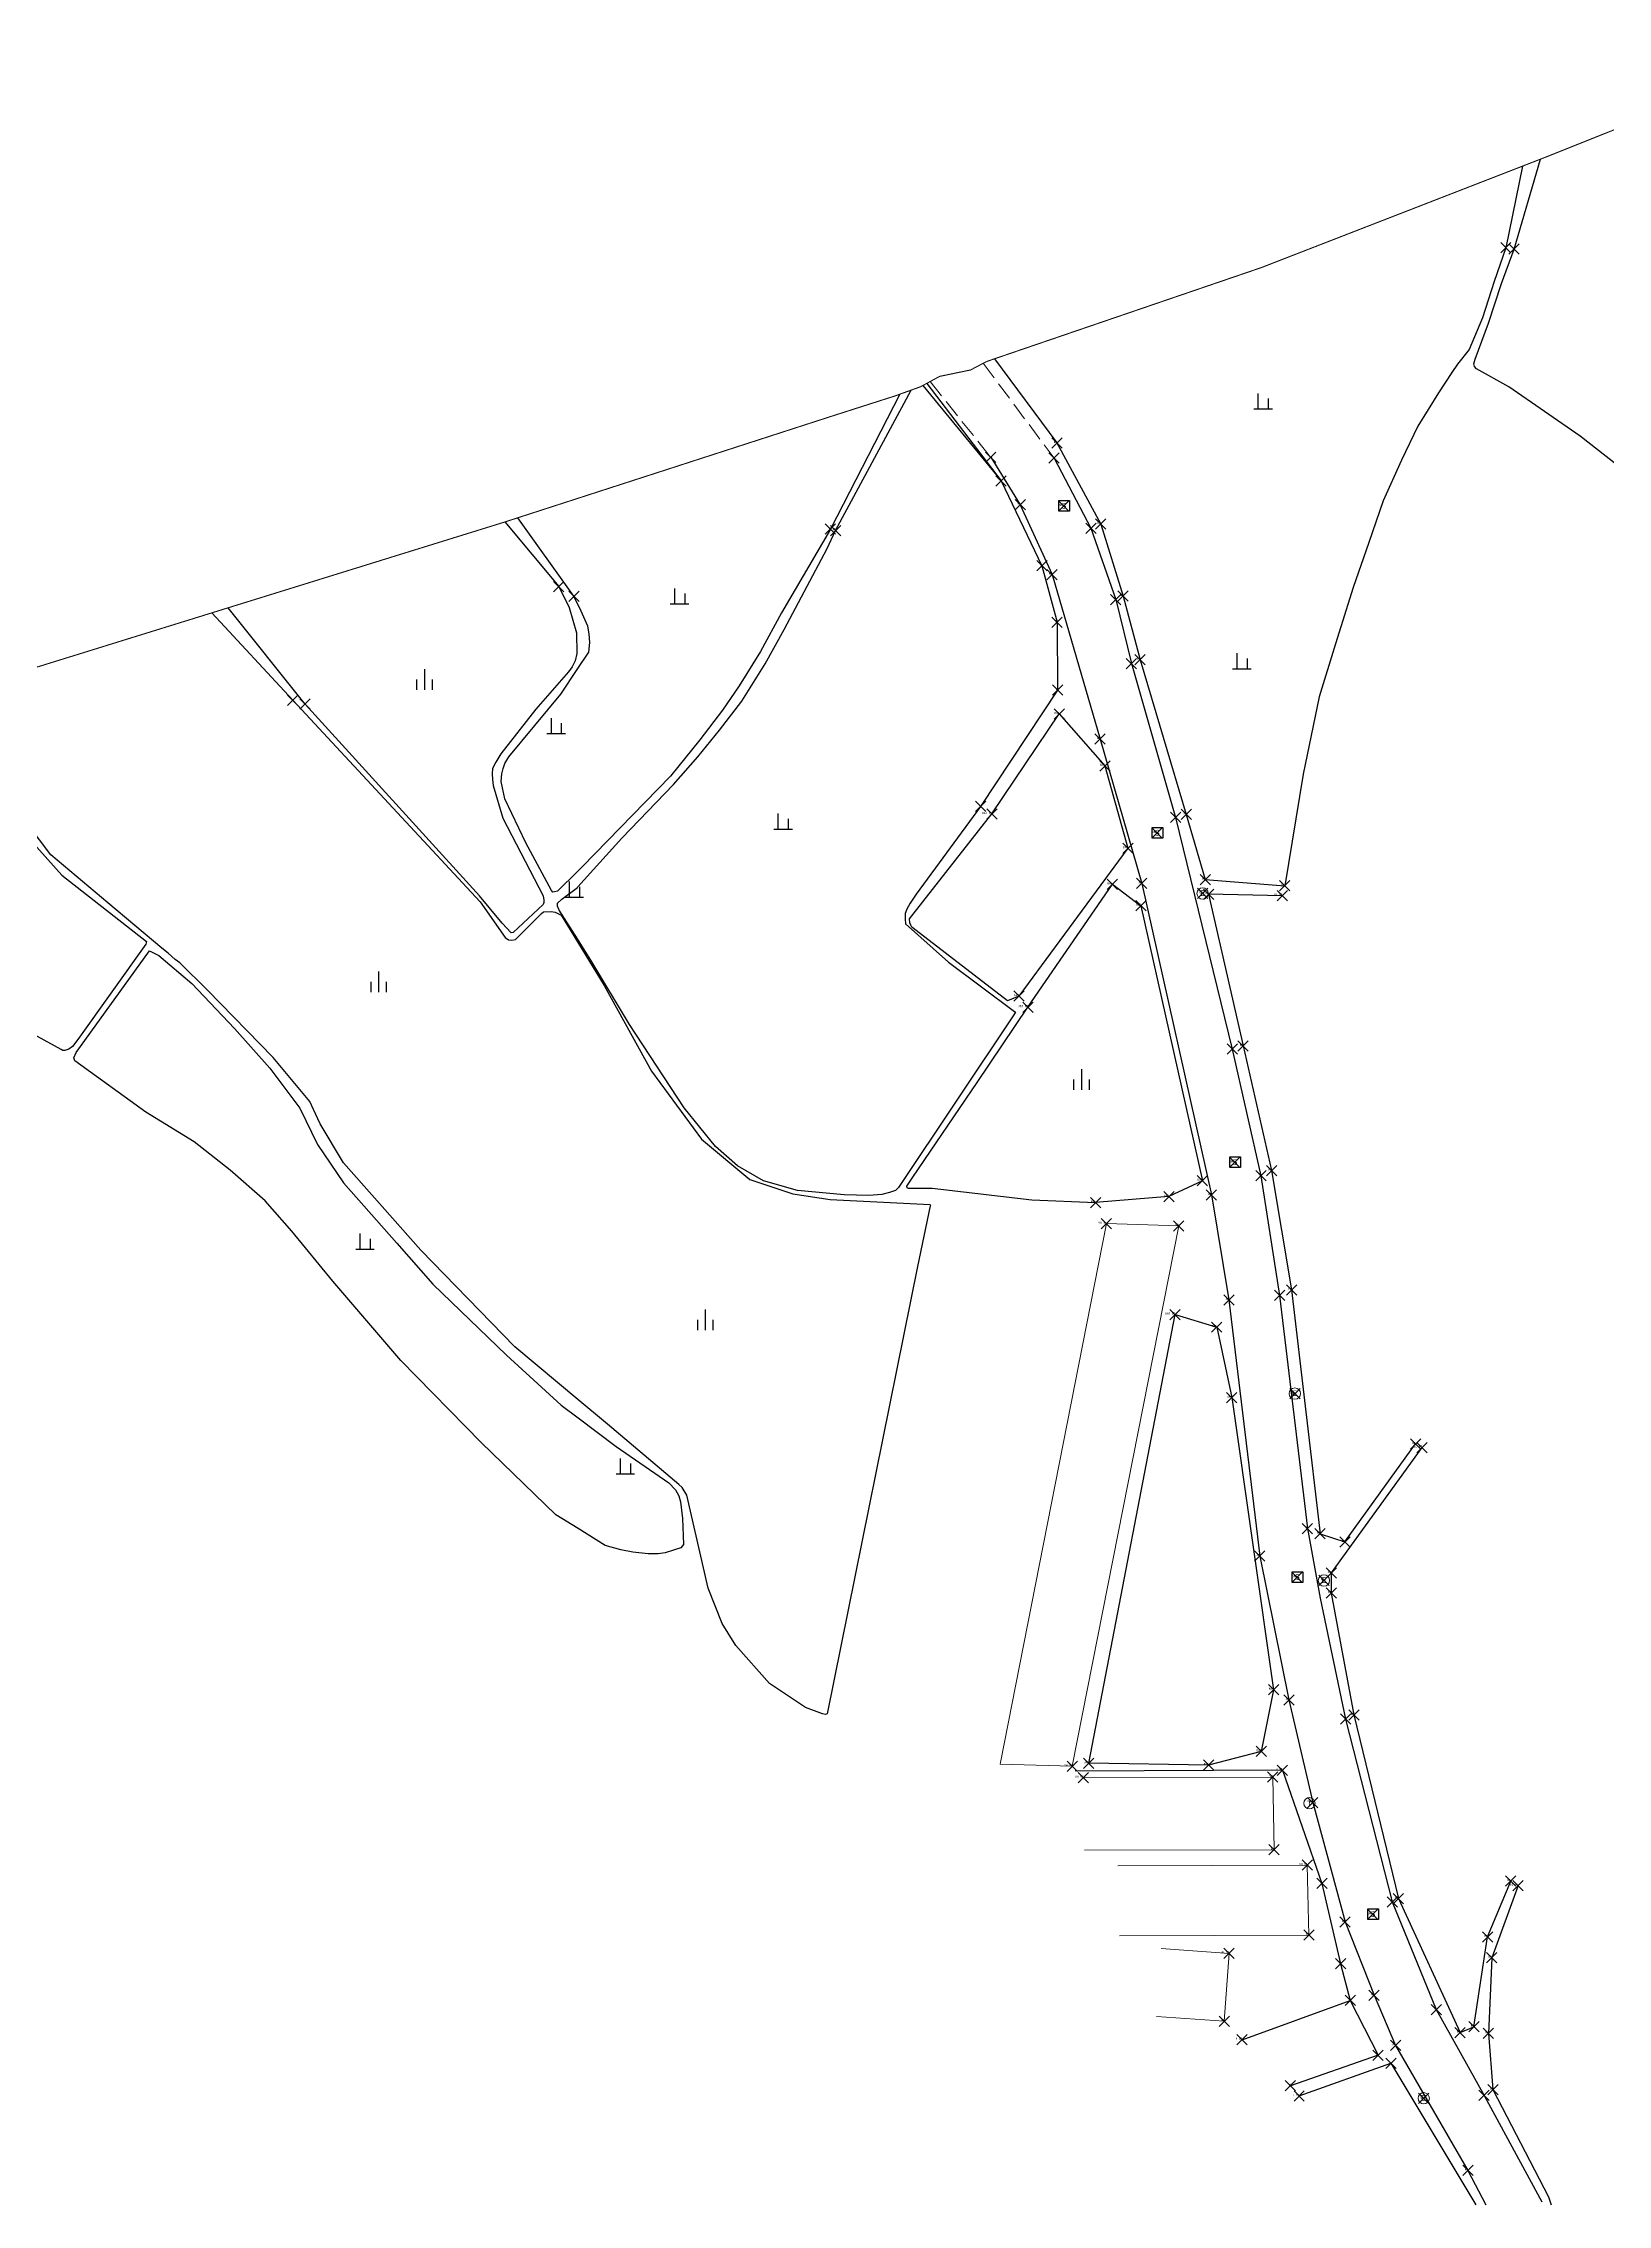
# Model space of a CAD drawing. Header units: millimetres. Extents: x 209513 to 211421, y 268482 to 269727.
# Drawn here: x 210517.4 to 210668.9, y 268483.4 to 268692.7 of the extents above; entities that cross this region are included whole.
import ezdxf
from ezdxf.enums import TextEntityAlignment as Align

# ---------------------------------------------------------------- set-up
doc = ezdxf.new("R2010")
doc.units = ezdxf.units.MM
doc.header["$MEASUREMENT"] = 0
doc.header["$PDMODE"] = 3
doc.header["$PDSIZE"] = 0.5
doc.linetypes.add('DGN Style 3', pattern=[2.4677800000000003, 1.7627, -0.7050800000000002])
doc.layers.add('00-구역계', color=8, linetype='CONTINUOUS', plot=False)
for name, color, linetype in [('도로', 8, 'CONTINUOUS'), ('오수맨홀', 8, 'CONTINUOUS'), ('현황', 8, 'CONTINUOUS'), ('현황-height', 8, 'CONTINUOUS')]:
    doc.layers.add(name, color=color, linetype=linetype)
for name, color, linetype, lineweight in [('비닐하우스', 8, 'CONTINUOUS', 0), ('비포장도로', 8, 'DGN Style 3', 0), ('전력맨홀', 8, 'CONTINUOUS', 0), ('전력주', 8, 'CONTINUOUS', 0), ('측점', 8, 'CONTINUOUS', 0), ('통신주', 8, 'CONTINUOUS', 0), ('횡단보도', 8, 'CONTINUOUS', 0)]:
    doc.layers.add(name, color=color, linetype=linetype, lineweight=lineweight)
doc.styles.add('Style-Dot', font='Dotum.ttf')
doc.styles.add('txt', font='TXT', dxfattribs={"height": 0.2})

# ---------------------------------------------------------------- blocks, each defined once
blk = doc.blocks.new('DAA002')
at = {"layer": '현황-height'}
for points in [[(-0.75, 0), (-0.75, -1)], [(0, 1), (0, -1)], [(0.75, 0), (0.75, -1)]]:
    blk.add_lwpolyline(points, dxfattribs=at)
blk = doc.blocks.new('DAA001')
at = {"layer": '현황-height'}
for points in [[(-0.493063, 1.00641), (-0.493063, -0.49359)], [(0.506937, 0.50641), (0.506937, -0.49359)], [(-0.8930629999999999, -0.49359), (0.9069370000000001, -0.49359)]]:
    blk.add_lwpolyline(points, dxfattribs=at)
blk = doc.blocks.new('sm')
at = {"layer": '오수맨홀', "lineweight": -3}
blk.add_3dface([(-0.4876096862717532, 0.5295440529007465), (0.5594484440807719, 0.5295440529007465), (0.5594484440807719, -0.5175140775390901), (-0.487609686300857, -0.5175140775390901)], dxfattribs=at)
at = {"layer": '오수맨홀', "lineweight": 0, "style": 'Style-Dot'}
blk.add_text('S', height=0.5508418041572726, dxfattribs=at).set_placement((-0.2262670125637669, -0.2575351603445597))
blk = doc.blocks.new('ep')
at = {"layer": '전력주', "lineweight": 0}
blk.add_circle((0, 0), 0.548539918217936, dxfattribs=at)
at = {"layer": '전력주', "lineweight": 0, "style": 'Style-Dot'}
blk.add_text('E', height=0.5429726355287119, dxfattribs=at).set_placement((-0.2559829561214428, -0.242985439079348))
blk = doc.blocks.new('tp')
at = {"layer": '통신주', "lineweight": 0}
blk.add_circle((0, 0), 0.548539918217936, dxfattribs=at)
at = {"layer": '통신주', "lineweight": 0, "style": 'Style-Dot'}
blk.add_text('T', height=0.5429726355287119, dxfattribs=at).set_placement((-0.2221395834931172, -0.2871197861386463))

msp = doc.modelspace()

# ---------------------------------------------------------------- linework, layer by layer
at = {"layer": '00-구역계', "ltscale": 16, "const_width": 0.1, "flags": 128}
msp.add_lwpolyline([(210690.379, 268692.617), (210662.873, 268681.634), (210635.332, 268670.937), (210608.768, 268661.857), (210607.203, 268661.034), (210604.21, 268660.413), (210602.378, 268659.417), (210599.949, 268658.539), (210593.544, 268656.488), (210562.046, 268646.295), (210506.564, 268629.088), (210502.609, 268627.522), (210483.429, 268622.555), (210460.734, 268616.263), (210447.137, 268612.552), (210428.337, 268607.066), (210423.128, 268605.649), (210395.891, 268598.236), (210393.867, 268599.505), (210387.135988, 268603.777888), (210376.675815, 268611.108679), (210375.261345, 268612.09998), (210361.412, 268621.806)], dxfattribs=at)
at = {"layer": '도로'}
for p, q in [((210615.287, 268652.504, 17.446), (210618.857, 268645.707, 17.474)), ((210618.857, 268645.707, 17.474), (210621.262, 268638.807, 17.433)), ((210621.262, 268638.807, 17.433), (210622.772, 268632.609, 17.437)), ((210622.772, 268632.609, 17.437), (210627.061, 268617.721, 17.585)), ((210627.061, 268617.721, 17.585), (210632.547, 268595.282, 17.408)), ((210632.547, 268595.282, 17.408), (210635.311, 268583.031, 17.309)), ((210635.311, 268583.031, 17.309), (210637.13, 268571.434, 17.297)), ((210637.13, 268571.434, 17.297), (210639.811, 268548.865, 17.291)), ((210639.811, 268548.865, 17.291), (210641.047, 268542.119, 17.15)), ((210641.047, 268542.119, 17.15), (210643.521, 268530.418, 17.112)), ((210643.521, 268530.418, 17.112), (210648.025, 268512.717, 17.137)), ((210648.025, 268512.717, 17.137), (210652.296, 268502.294, 17.086)), ((210652.296, 268502.294, 17.086), (210656.918, 268493.998, 17.068)), ((210656.918, 268493.998, 17.068), (210662.503, 268483.676, 17.071))]:
    msp.add_line(p, q, dxfattribs=at)
msp.add_polyline3d([(210609.155, 268652.58, 17.487), (210612.019, 268647.985, 17.536), (210615.095, 268641.226, 17.509), (210619.747, 268625.308, 17.628), (210623.782, 268611.331, 17.638), (210630.522, 268581.174, 17.371), (210632.217, 268570.997, 17.346), (210635.21, 268546.209, 17.223), (210638.032, 268532.277, 17.139), (210640.339, 268522.346, 17.049), (210643.461, 268510.789, 17.068), (210646.275, 268503.696, 17.1), (210648.349, 268498.827, 17.137), (210655.364, 268486.726, 17.166), (210657.080037673, 268483.4047250139, 17.15984442444912)], dxfattribs=at)
at = {"layer": '비닐하우스'}
for p, q in [((210610.062, 268526.074, 16.473), (210620.366, 268578.39, 16.629)), ((210610.062, 268526.074, 16.47300000000036), (210620.366, 268578.39, 16.62900000000036)), ((210617.053, 268525.858, 16.566), (210627.357, 268578.174, 16.722)), ((210617.053, 268525.8579999999, 16.56600000000036), (210627.357, 268578.1739999999, 16.72200000000036))]:
    msp.add_line(p, q, dxfattribs=at)
at = {"layer": '비닐하우스', "extrusion": (0.001396743961851753, 0.006144575142258286, 0.9999801464542315)}
for p, q in [((210618.118, 268524.746, 16.17899999999963), (210636.464, 268524.8070000001, 16.15299999999934)), ((210636.464, 268524.8070000001, 16.15299999999934), (210636.592, 268517.78, 16.19599999999969)), ((210618.246, 268517.719, 16.22199999999964), (210636.592, 268517.7800000001, 16.19599999999934)), ((210621.4570000001, 268516.226, 16.21099999999963), (210639.803, 268516.2870000001, 16.18499999999934)), ((210621.624, 268509.454, 16.30399999999963), (210639.97, 268509.5150000001, 16.27799999999934))]:
    msp.add_line(p, q, dxfattribs=at)
at = {"layer": '비닐하우스', "extrusion": (-0.01328895626507921, 0.0004105871196190972, 0.9999116136237253)}
for points, elevation in [([(210601.9887629634, 268579.5097368187), (210608.9803815165, 268579.2937368003)], -2672.022474543994), ([(210601.9887629634, 268579.5097368187), (210608.9803815165, 268579.2937368003)], -2672.022474543992), ([(210591.6835997509, 268527.1937490529), (210598.675218304, 268526.9777490348)], -2672.063011626113)]:
    msp.add_lwpolyline(points, dxfattribs=dict(at, elevation=elevation))
at = {"layer": '비닐하우스', "extrusion": (-0.0003384235428899356, 0.013723378637429, 0.999905772734751), "elevation": 3629.848683344369}
msp.add_lwpolyline([(210639.7964132883, 268491.7570794384), (210639.963444755, 268484.9844416591)], dxfattribs=at)
at = {"layer": '비닐하우스', "extrusion": (0.002878247386714973, -0.0002015518036061636, 0.9999958375257626)}
for points, elevation in [([(210624.743846024, 268508.3210042574), (210631.3128735007, 268507.861004248)], 568.3423843616305), ([(210624.2839026161, 268501.7520002946), (210630.8529300927, 268501.2920002848)], 568.3233844407174)]:
    msp.add_lwpolyline(points, dxfattribs=dict(at, elevation=elevation))
at = {"layer": '비닐하우스', "extrusion": (-0.0002015518036061634, -0.002878247386714973, 0.9999958375257626), "elevation": -799.076077572728}
msp.add_lwpolyline([(210632.2309886612, 268506.5532591681), (210631.770984841, 268499.9842319582)], dxfattribs=at)
at = {"layer": '비포장도로', "lineweight": 0}
for p, q in [((210608.4398527492, 268661.684434385, 17.36732907322026), (210615.287, 268652.504, 17.446)), ((210603.2973033628, 268659.9167959331, 17.37655028756407), (210609.155, 268652.58, 17.487))]:
    msp.add_line(p, q, dxfattribs=at)
at = {"layer": '측점', "lineweight": -3}
for p in [(210659.028, 268672.868, 16.75), (210659.834, 268672.736, 16.772), (210609.155, 268652.58, 17.487), (210615.287, 268652.504, 17.446), (210615.564, 268653.965, 16.584), (210610.162, 268650.294, 16.632), (210616.228, 268647.869), (210567.346, 268640.061, 16.526), (210568.811, 268639.127, 16.587), (210541.585, 268629.052, 16.428), (210542.782, 268628.682, 16.526)]:
    msp.add_point(p, dxfattribs=at)
at = {"layer": '측점'}
for p in [(210615.564, 268653.965, 16.584), (210612.019, 268647.985, 17.536), (210616.228, 268647.869, 17.482), (210593.637, 268645.637, 16.562), (210594.14, 268645.49, 16.706), (210618.857, 268645.707, 17.474), (210619.811, 268646.109, 16.591), (210614.113, 268642.082, 16.568), (210615.095, 268641.226, 17.509), (210621.262, 268638.807, 17.433), (210621.978, 268639.15, 16.537), (210615.583, 268636.617, 16.596), (210622.772, 268632.609, 17.437), (210623.612, 268632.983, 16.6), (210615.624, 268630.04, 16.794), (210615.791, 268627.729, 17.241), (210619.747, 268625.308, 17.628), (210620.212, 268622.709, 17.338), (210608.182, 268618.787, 16.579), (210609.277, 268618.056, 17.25), (210627.061, 268617.721, 17.585), (210628.081, 268618.008, 16.596), (210625.262, 268616.215, 17.653), (210622.443, 268614.737, 17.474), (210620.934, 268611.241, 17.21), (210623.782, 268611.331, 17.638), (210629.926, 268611.703, 16.797), (210637.625, 268611.096, 16.736), (210623.696, 268609.16, 17.082), (210629.675, 268610.355, 17.121), (210630.251, 268610.285, 16.652), (210637.378, 268610.137, 16.662), (210611.896, 268600.412, 17.217), (210612.763, 268599.345, 16.936), (210632.547, 268595.282, 17.408), (210633.59, 268595.59, 16.572), (210632.79, 268584.329, 17.395), (210636.356, 268583.529, 16.601), (210629.651, 268582.542, 16.896), (210635.311, 268583.031, 17.309), (210619.304, 268580.42, 16.902), (210626.415, 268581.002, 16.88), (210630.522, 268581.174, 17.371), (210620.366, 268578.39, 16.629), (210627.357, 268578.174, 16.722), (210632.217, 268570.997, 17.346), (210637.13, 268571.434, 17.297), (210638.29, 268571.973, 16.569), (210627.006, 268569.588, 16.52), (210631.048, 268568.367, 16.589), (210632.498, 268561.551, 16.523), (210638.604, 268561.935, 17.098), (210650.285, 268557.059, 16.466), (210650.908, 268556.715, 16.485), (210639.811, 268548.865, 17.291), (210641.051, 268548.365, 16.72), (210635.21, 268546.209, 17.223), (210643.45, 268547.582, 16.621), (210638.825, 268544.16, 17.267), (210641.424, 268543.842, 16.978), (210642.122, 268544.576, 16.5), (210642.126, 268542.631, 16.439), (210636.54, 268533.259, 16.585), (210638.032, 268532.277, 17.139), (210643.521, 268530.418, 17.112), (210644.318, 268530.833, 16.396), (210635.348, 268527.296, 16.592), (210617.053, 268525.858, 16.566), (210618.651, 268526.146, 16.426), (210630.251, 268525.975, 16.583), (210637.397, 268525.476, 16.216), (210618.118, 268524.746, 16.179), (210636.464, 268524.807, 16.153), (210640.339, 268522.346, 17.049), (210636.592, 268517.78, 16.196), (210639.803, 268516.287, 16.185), (210641.216, 268514.514, 16.257), (210659.504, 268514.746, 16.351), (210648.025, 268512.717, 17.137), (210648.63, 268513.046, 16.405), (210660.215, 268514.303, 16.348), (210643.461, 268510.789, 17.068), (210646.14, 268511.525, 17.159), (210639.97, 268509.515, 16.278), (210657.266, 268509.33, 16.313), (210632.232, 268507.741, 16.209), (210643.031, 268506.731, 16.421), (210657.668, 268507.322, 16.395), (210643.971, 268503.189, 16.422), (210646.275, 268503.696, 17.1), (210652.296, 268502.294, 17.086), (210631.772, 268501.172, 16.19), (210654.592, 268500.082, 16.578), (210655.94, 268500.647, 16.534), (210657.344, 268499.99, 16.239), (210633.496, 268499.387, 16.149), (210646.667, 268497.879, 16.38), (210648.349, 268498.827, 17.137), (210647.908, 268497.103, 16.643), (210638.178, 268494.933, 16.207), (210639.02, 268493.942, 16.506), (210651.079, 268493.719, 17.035), (210656.918, 268493.998, 17.068), (210657.77, 268494.555, 16.396), (210655.364, 268486.726, 17.166)]:
    msp.add_point(p, dxfattribs=at)
at = {"layer": '현황', "linetype": 'Continuous'}
for p, q in [((210609.5290292094, 268662.1171319538, 16.79629510296419), (210615.564, 268653.965, 16.584)), ((210602.96795463, 268659.737739526, 16.74013076972686), (210610.162, 268650.294, 16.632))]:
    msp.add_line(p, q, dxfattribs=at)
at = {"layer": '현황'}
for p, q in [((210618.651, 268526.146, 16.426), (210627.006, 268569.588, 16.52)), ((210637.397, 268525.476, 16.216), (210617.3375105617, 268525.3939083607, 16.18)), ((210643.031, 268506.731, 16.421), (210643.971, 268503.189, 16.422))]:
    msp.add_line(p, q, dxfattribs=at)
at = {"layer": '현황', "linetype": 'Continuous'}
for points in [[(210699.404, 268691.055), (210698.833343028, 268689.509841037), (210697.393277761, 268684.369823687), (210694.613203551, 268679.039817649), (210690.573086209, 268670.44980377), (210687.313003271, 268664.559798763), (210682.262888729, 268656.669798341), (210677.282792143, 268650.339806557), (210674.792756309, 268648.279817277), (210674.562753679, 268648.149818631), (210674.502753263, 268648.139819126), (210666.212784478, 268654.639935077), (210659.31280311, 268659.40002775), (210656.192806996, 268661.150067252), (210655.982808296, 268661.360070466), (210655.922811146, 268661.64007271), (210656.062816697, 268662.070073999), (210657.352862778, 268665.580083158), (210658.622912363, 268669.410094422), (210659.834, 268672.736)], [(210659.028, 268672.868), (210657.902910738, 268669.590102196), (210656.782865405, 268666.070091403), (210655.482824572, 268663.030085168), (210654.362802896, 268661.610087014), (210653.792790659, 268660.780087302), (210652.52276214, 268658.820087282), (210650.502715407, 268655.580086501), (210648.942670563, 268652.300081197), (210647.152617008, 268648.350073978), (210645.765564602, 268644.3234427934)], [(210593.637, 268645.637), (210593.6368444143, 268645.6369632266), (210588.912200169, 268637.530547981), (210586.882147845, 268633.790543961), (210584.812100044, 268630.470542874), (210583.192065307, 268628.110543479), (210580.992021673, 268625.220546224), (210578.141967783, 268621.710551207), (210569.601825712, 268612.920576685), (210569.138363453, 268612.4667787082)], [(210569.1402024459, 268610.9441749281), (210569.201801994, 268610.990568609), (210573.451876692, 268615.720558101), (210578.431960036, 268620.890543513), (210580.802002167, 268623.570537911), (210582.912041855, 268626.150534109), (210585.052084512, 268628.980531553), (210587.322136365, 268632.570532434), (210589.172183389, 268635.920535742), (210593.322292537, 268643.760545147), (210594.14, 268645.49)], [(210645.765564602, 268644.3234427934), (210644.262507973, 268639.96004984), (210642.552438275, 268634.530032539), (210640.972372609, 268629.400015864), (210639.392280414, 268621.909984781), (210637.625, 268611.096)], [(210567.346, 268640.061), (210568.342101767, 268638.050741789), (210569.062077878, 268635.600720159), (210569.092055215, 268633.570707486), (210568.92204671, 268632.89070491), (210568.622038559, 268632.300704089), (210568.292031382, 268631.810704154), (210565.111974691, 268628.200711585), (210561.721908958, 268623.880716625), (210561.251897474, 268623.070716036), (210560.931888772, 268622.440715156), (210560.89188306, 268621.950712533), (210560.911876754, 268621.380708869), (210560.991870868, 268620.820704708), (210561.9118399, 268617.650676829), (210565.821774973, 268610.110594559), (210565.901770994, 268609.720591438), (210565.891768135, 268609.470590004), (210565.841765969, 268609.300589429), (210562.92172038, 268606.560599762), (210562.72171903, 268606.530601431), (210561.851725183, 268607.470615233), (210559.671743921, 268610.120651615), (210542.782, 268628.682)], [(210569.1147379131, 268632.0276678512), (210570.242062732, 268633.720697744), (210570.362073792, 268634.650702311), (210570.292082764, 268635.480708026), (210570.162090535, 268636.23071381), (210569.522103589, 268637.680728595), (210568.811, 268639.127)], [(210569.138363453, 268612.4667787082), (210567.201787137, 268610.57058458), (210566.921785044, 268610.510586807), (210566.761784008, 268610.490588169), (210566.621784984, 268610.640590382), (210564.161824215, 268615.240641264), (210562.111861821, 268619.51068633), (210561.771878863, 268621.180699679), (210561.821887658, 268621.940703853), (210561.941893999, 268622.450705856), (210562.131900245, 268622.920706963), (210562.50190965, 268623.590707627), (210567.532003252, 268629.650698012), (210569.1147379131, 268632.0276678512)], [(210569.200081142, 268561.3672956511), (210563.091270561, 268566.460353373), (210553.99132964, 268575.820494844), (210546.491386713, 268584.280615996), (210544.231417741, 268588.060660016), (210543.581429845, 268589.430674403), (210543.241436777, 268590.200682254), (210539.701466713, 268594.460741068), (210533.32150788, 268601.000840119), (210530.641523855, 268603.630881013), (210530.191525396, 268603.970887257), (210529.521528855, 268604.58089719), (210528.911531046, 268605.050905715), (210523.671553943, 268609.450981135), (210518.151578111, 268614.091060618), (210513.881620419, 268619.781134928), (210510.631664188, 268625.141197772), (210508.491684694, 268627.93123464), (210508.34168899, 268628.381238776), (210508.271691, 268628.591240707), (210508.078, 268629.556)], [(210541.585, 268629.052), (210559.741737756, 268609.540647424), (210562.151711083, 268606.080603966), (210562.471710345, 268605.870599719), (210562.811711504, 268605.820596262), (210563.161714289, 268605.910593569), (210565.671755221, 268608.420585631), (210565.871758143, 268608.590584815), (210566.611762005, 268608.600578019), (210567.001763311, 268608.540574037), (210567.571762938, 268608.250566986), (210569.146577049, 268605.6662890133)], [(210513.841602011, 268618.161125409), (210519.221561281, 268612.111038613), (210527.43153085, 268605.700923396), (210527.371527851, 268605.460922488), (210520.781390605, 268596.220927141), (210520.251380278, 268595.540927901), (210519.911375631, 268595.280929465), (210519.531372132, 268595.140932132), (210519.341371281, 268595.150933952), (210519.161371381, 268595.240936169), (210511.891379379, 268599.231027901)], [(210608.182, 268618.787), (210601.931959986, 268610.290261012), (210601.361947208, 268609.410260922), (210601.03193913, 268608.840260501), (210600.861933661, 268608.430259573), (210600.871927529, 268607.880256124), (210600.911922675, 268607.430253005), (210605.071901833, 268603.700191681), (210611.471880761, 268598.94010331), (210611.541878981, 268598.7501015), (210611.451878078, 268598.710102091), (210600.221632017, 268581.880103421), (210599.941627337, 268581.590104244), (210599.36162215, 268581.3901084), (210598.61161644, 268581.220114311), (210597.351608931, 268581.120125379), (210594.971597431, 268581.17014774), (210590.451579248, 268581.590192191), (210587.151573201, 268582.540228573), (210584.651576719, 268583.980260533), (210582.511586892, 268585.85029178), (210579.481613684, 268589.600342754), (210574.191677686, 268597.680441105), (210570.431728541, 268603.900513923), (210569.1462326474, 268605.9514381212)], [(210611.896, 268600.412), (210610.771888679, 268599.960116024), (210601.511921895, 268607.090245368), (210601.42192346, 268607.270247301), (210601.321925763, 268607.520249755), (210601.291929883, 268607.900252354), (210609.277, 268618.056)], [(210569.1462326474, 268605.9514381212), (210567.391767644, 268608.750571707), (210567.231771104, 268609.130575509), (210567.221774315, 268609.420577373), (210567.621780613, 268609.800575986), (210569.1402024459, 268610.9441749281)], [(210569.146577049, 268605.6662890133), (210571.721707429, 268601.440486951), (210576.311637405, 268593.140393741), (210581.151587977, 268586.560308719), (210585.821567812, 268582.660241632), (210590.011573308, 268581.260194255), (210593.611585707, 268580.740157717), (210603.29162925, 268580.250065019), (210603.341628606, 268580.170064066), (210603.281627516, 268580.100064195), (210602.071555634, 268574.250039696), (210593.311024262, 268530.919856367), (210593.151023005, 268530.879857606), (210592.881022196, 268530.929860414), (210591.211020591, 268531.539879614), (210587.751029357, 268533.879925961), (210584.491054087, 268537.549978573), (210583.151071233, 268539.680003994), (210581.801102717, 268543.09003732), (210579.73119338, 268552.090111446), (210579.28119964, 268552.850120255), (210578.971201327, 268553.140124899), (210572.051232009, 268558.990224739), (210569.200081142, 268561.3672956511)], [(210569.2151845007, 268548.8623909487), (210567.071107987, 268550.200217227), (210559.831149859, 268557.19032699), (210552.051199891, 268565.150447681), (210545.471252748, 268572.820555482), (210541.511287075, 268577.660621727), (210538.931307041, 268580.600663586), (210535.521323139, 268583.570713317), (210532.031336132, 268586.300762325), (210527.361344721, 268589.170823123), (210520.491365871, 268594.15091719), (210520.381368685, 268594.450920041), (210520.621375635, 268594.960920932), (210527.731522256, 268604.800915121), (210528.621521595, 268604.340904067), (210531.801507259, 268601.630858052), (210535.961479449, 268597.280792943), (210539.361453525, 268593.44073799), (210542.261424727, 268589.57068749), (210543.991393935, 268586.050649969), (210546.501365072, 268582.35060412), (210551.651325311, 268576.49052062), (210555.151298433, 268572.520463948), (210562.281257241, 268565.640355872), (210567.561229938, 268560.83027758), (210569.2022181206, 268559.5979730517)], [(210619.304, 268580.42), (210613.131683831, 268580.669976393), (210603.491647459, 268581.780072506), (210601.191635804, 268581.780093819), (210601.061635933, 268581.850095452), (210601.051637682, 268582.010096523), (210601.631650398, 268582.880096457), (210607.841784817, 268592.040094827), (210612.763, 268599.345)], [(210569.2022181206, 268559.5979730517), (210572.90121193, 268556.820203614), (210578.011198374, 268553.310134834), (210578.651193863, 268552.620124689), (210578.951188863, 268552.040118368), (210579.141183309, 268551.460113068), (210579.32116601, 268549.840101511), (210579.401138209, 268547.330085445), (210579.161133283, 268547.000085655), (210578.461127154, 268546.770090737), (210577.651120353, 268546.530096778), (210576.961115506, 268546.41010244), (210575.981110768, 268546.430111644), (210574.501104838, 268546.570126213), (210573.341101547, 268546.800138366), (210571.831098726, 268547.230154986), (210569.2151845007, 268548.8623909487)]]:
    msp.add_lwpolyline(points, dxfattribs=at)
at = {"layer": '현황', "linetype": 'Continuous', "extrusion": (-0.01089658557538952, -0.002575458829674173, 0.9999373137525247), "elevation": -2970.062124889001}
msp.add_lwpolyline([(210588.0493331634, 268651.9332042958), (210581.3145372482, 268638.8786312336)], dxfattribs=at)
at = {"layer": '현황', "extrusion": (-0.01585471582078513, 0.002373066688680546, 0.9998714900129583), "elevation": -2684.508432254949}
msp.add_lwpolyline([(-296834.6084658471, 168505.0052356679), (-296845.1391485527, 168510.0148214168), (-296840.8288788088, 168515.1311091631), (-296833.2749514595, 168518.5193460097), (-296817.5465260032, 168510.2059710203)], dxfattribs=at)
at = {"layer": '현황', "extrusion": (-0.001422486497089842, -0.008417852556990322, 0.9999635574812186), "elevation": -2543.607700330862}
msp.add_lwpolyline([(210612.5739928012, 268587.4488628764), (210620.7453743089, 268599.3466500361), (210623.5071894295, 268597.2646132091), (210629.4619188124, 268570.6459192766), (210626.225899326, 268569.1058779044), (210619.1149378168, 268568.5241688698)], dxfattribs=at)
at = {"layer": '현황', "extrusion": (-0.007731439904084369, 0.0006311347677700491, 0.9999699128003374), "elevation": -1442.441906324971}
msp.add_lwpolyline([(210620.8384950223, 268570.5518557929), (210624.8809076842, 268569.3308322125), (210626.3303540715, 268562.5148822991), (210630.3727126134, 268534.2228685279), (210629.1808023601, 268528.2598594812), (210624.0838851164, 268526.938840553), (210612.4830179813, 268527.1098830012)], dxfattribs=at)
at = {"layer": '현황', "extrusion": (0.1485620403202614, 0.05544970538613723, 0.9873472795062899), "elevation": 46198.39082242567}
msp.add_lwpolyline([(177917.6604558595, -287550.0988041092), (177906.0550676852, -287549.8402478731), (177898.1287451608, -287548.8060229279)], dxfattribs=at)
at = {"layer": '현황', "extrusion": (-0.01898924534503792, -0.01271065443655447, 0.9997388898232481), "elevation": -7396.416429447135}
msp.add_lwpolyline([(-105962.4660524126, 324307.9390632059), (-105959.7988636807, 324318.7622236625), (-105953.8865232842, 324318.048185123), (-105956.1603505163, 324309.3533006661)], dxfattribs=at)
at = {"layer": '현황', "linetype": 'Continuous'}
for points in [[(210660.6447423095, 268680.7685385965, 16.80205968080627), (210659.028, 268672.868, 16.75)], [(210659.834, 268672.736, 16.772), (210662.3686397087, 268681.4381050784, 16.8335893760995)], [(210602.5750617326, 268659.5241361822, 16.77500869224003), (210610.162, 268650.294, 16.632), (210614.113, 268642.082, 16.568), (210615.583, 268636.617, 16.596), (210615.624, 268630.04, 16.794), (210608.182, 268618.787, 16.579)], [(210594.14, 268645.49, 16.706), (210601.4616558548, 268659.0857730921, 16.77917024826433)], [(210568.811, 268639.127, 16.587), (210563.3748244251, 268646.7250180127, 16.62612836991564)], [(210562.1137424633, 268646.3169219928, 16.5584277267766), (210567.346, 268640.061, 16.526)], [(210533.7549594216, 268637.5209122737, 16.51796912920843), (210541.585, 268629.052, 16.428)], [(210542.782, 268628.682, 16.526), (210535.3279157701, 268638.0087436404, 16.56723974677672)]]:
    msp.add_polyline3d(points, dxfattribs=at)
at = {"layer": '현황'}
for points in [[(210615.564, 268653.965, 16.584), (210619.811, 268646.109, 16.591), (210621.978, 268639.15, 16.537), (210623.612, 268632.983, 16.6), (210628.081, 268618.008, 16.596), (210629.926, 268611.703, 16.797), (210637.625, 268611.096, 16.736)], [(210637.378, 268610.137, 16.662), (210630.251, 268610.285, 16.652), (210633.59, 268595.59, 16.572), (210636.356, 268583.529, 16.601), (210638.29, 268571.973, 16.569), (210641.051, 268548.365, 16.72), (210643.45, 268547.582, 16.621), (210650.285, 268557.059, 16.466)], [(210650.908, 268556.715, 16.485), (210642.122, 268544.576, 16.5), (210642.126, 268542.631, 16.439), (210644.318, 268530.833, 16.396), (210648.63, 268513.046, 16.405), (210654.592, 268500.082, 16.578), (210655.94, 268500.647, 16.534), (210657.266, 268509.33, 16.313), (210659.504, 268514.746, 16.351)], [(210660.215, 268514.303, 16.348), (210657.668, 268507.322, 16.395), (210657.344, 268499.99, 16.239), (210657.77, 268494.555, 16.396), (210663.149, 268484.166, 16.141), (210663.4065423436, 268483.4047250139, 16.15716806342001)], [(210639.02, 268493.942, 16.506), (210647.908, 268497.103, 16.643), (210656.1315130805, 268483.4047250139, 16.45823389207351)]]:
    msp.add_polyline3d(points, dxfattribs=at)

# ---------------------------------------------------------------- block references
at = {"layer": '오수맨홀'}
msp.add_blockref('sm', (210616.228, 268647.869), dxfattribs=at)
at = {"layer": '전력맨홀'}
for name, p in [('sm', (210616.228, 268647.869, 17.482)), ('sm', (210625.262, 268616.215, 17.653)), ('ep', (210629.675, 268610.355, 17.121)), ('sm', (210632.79, 268584.329, 17.395)), ('sm', (210638.825, 268544.16, 17.267)), ('ep', (210641.424, 268543.842, 16.978)), ('tp', (210640.011, 268522.271, 17.043)), ('sm', (210646.14, 268511.525, 17.159)), ('ep', (210651.079, 268493.719, 17.035))]:
    msp.add_blockref(name, p, dxfattribs=at)
at = {"layer": '현황-height'}
for name, p in [('DAA001', (210635.5194156666, 268657.7502648376)), ('DAA001', (210579.024039287, 268638.885647892)), ('DAA001', (210633.4738901166, 268632.604658924)), ('DAA002', (210554.328683188, 268631.061229982)), ('DAA001', (210567.0812833329, 268626.3279470275)), ('DAA001', (210589.05060796, 268617.074593809)), ('DAA001', (210568.8315416792, 268610.4980066603)), ('DAA002', (210549.8841643147, 268601.7946773276)), ('DAA002', (210617.937388528, 268592.356322199)), ('DAA001', (210548.573745853, 268576.41373767)), ('DAA002', (210581.511342261, 268569.0842089992)), ('DAA001', (210573.7792715896, 268554.6475174206))]:
    msp.add_blockref(name, p, dxfattribs=at)
at = {"layer": '횡단보도'}
msp.add_blockref('ep', (210638.604, 268561.935, 17.098), dxfattribs=at)

# ---------------------------------------------------------------- texts
at = {"layer": '측점', "style": 'txt'}
for s, p in [('B1', (210615.564, 268653.965, 16.584)), ('A1', (210612.019, 268647.985, 17.536)), ('SMH', (210616.228, 268647.869, 17.482)), ('N', (210593.637, 268645.637, 16.562)), ('N ST', (210594.14, 268645.49, 16.706)), ('A', (210618.857, 268645.707, 17.474)), ('B1', (210619.811, 268646.109, 16.591)), ('N', (210614.113, 268642.082, 16.568)), ('A1', (210615.095, 268641.226, 17.509)), ('A', (210621.262, 268638.807, 17.433)), ('B1', (210621.978, 268639.15, 16.537)), ('N', (210615.583, 268636.617, 16.596)), ('A', (210622.772, 268632.609, 17.437)), ('B1', (210623.612, 268632.983, 16.6)), ('N', (210615.624, 268630.04, 16.794)), ('BAT', (210615.791, 268627.729, 17.241)), ('A1', (210619.747, 268625.308, 17.628)), ('BAT', (210620.212, 268622.709, 17.338)), ('N', (210608.182, 268618.787, 16.579)), ('BAT ST', (210609.277, 268618.056, 17.25)), ('A', (210627.061, 268617.721, 17.585)), ('B1', (210628.081, 268618.008, 16.596)), ('SMH', (210625.262, 268616.215, 17.653)), ('BAT', (210622.443, 268614.737, 17.474)), ('BAT', (210620.934, 268611.241, 17.21)), ('A1', (210623.782, 268611.331, 17.638)), ('B1', (210629.926, 268611.703, 16.797)), ('B1', (210637.625, 268611.096, 16.736)), ('BAT', (210623.696, 268609.16, 17.082)), ('EP', (210629.675, 268610.355, 17.121)), ('B1', (210630.251, 268610.285, 16.652)), ('B1 ST', (210637.378, 268610.137, 16.662)), ('BAT', (210611.896, 268600.412, 17.217)), ('BAT ST', (210612.763, 268599.345, 16.936)), ('A', (210632.547, 268595.282, 17.408)), ('B1', (210633.59, 268595.59, 16.572)), ('SMH', (210632.79, 268584.329, 17.395)), ('BAT', (210629.651, 268582.542, 16.896)), ('A', (210635.311, 268583.031, 17.309)), ('B1', (210636.356, 268583.529, 16.601)), ('BAT', (210619.304, 268580.42, 16.902)), ('BAT', (210626.415, 268581.002, 16.88)), ('A1', (210630.522, 268581.174, 17.371)), ('VH ST', (210620.366, 268578.39, 16.629)), ('VH', (210627.357, 268578.174, 16.722)), ('A', (210637.13, 268571.434, 17.297)), ('B1', (210638.29, 268571.973, 16.569)), ('BAT ST', (210627.006, 268569.588, 16.52)), ('A1', (210632.217, 268570.997, 17.346)), ('BAT', (210631.048, 268568.367, 16.589)), ('BAT', (210632.498, 268561.551, 16.523)), ('EP', (210638.604, 268561.935, 17.098)), ('B1', (210650.285, 268557.059, 16.466)), ('B1 ST', (210650.908, 268556.715, 16.485)), ('A', (210639.811, 268548.865, 17.291)), ('B1', (210641.051, 268548.365, 16.72)), ('A1', (210635.21, 268546.209, 17.223)), ('B1', (210643.45, 268547.582, 16.621)), ('SMH', (210638.825, 268544.16, 17.267)), ('B1', (210642.122, 268544.576, 16.5)), ('EP', (210641.424, 268543.842, 16.978)), ('B1', (210642.126, 268542.631, 16.439)), ('BAT', (210636.54, 268533.259, 16.585)), ('A1', (210638.032, 268532.277, 17.139)), ('A', (210643.521, 268530.418, 17.112)), ('B1', (210644.318, 268530.833, 16.396)), ('BAT', (210635.348, 268527.296, 16.592)), ('VH ST', (210617.053, 268525.858, 16.566)), ('BAT', (210618.651, 268526.146, 16.426)), ('BAT', (210630.251, 268525.975, 16.583)), ('B ST', (210637.397, 268525.476, 16.216)), ('VH ST', (210618.118, 268524.746, 16.179)), ('VH', (210636.464, 268524.807, 16.153)), ('A1', (210640.339, 268522.346, 17.049)), ('VH', (210636.592, 268517.78, 16.196)), ('VH ST', (210639.803, 268516.287, 16.185)), ('B1', (210659.504, 268514.746, 16.351)), ('B', (210641.216, 268514.514, 16.257)), ('A', (210648.025, 268512.717, 17.137)), ('B1', (210648.63, 268513.046, 16.405)), ('B1 ST', (210660.215, 268514.303, 16.348)), ('A1', (210643.461, 268510.789, 17.068)), ('SMH', (210646.14, 268511.525, 17.159)), ('VH', (210639.97, 268509.515, 16.278)), ('B1', (210657.266, 268509.33, 16.313)), ('VH ST', (210632.232, 268507.741, 16.209)), ('B', (210643.031, 268506.731, 16.421)), ('B1', (210657.668, 268507.322, 16.395)), ('N', (210643.971, 268503.189, 16.422)), ('A1', (210646.275, 268503.696, 17.1)), ('A', (210652.296, 268502.294, 17.086)), ('VH', (210631.772, 268501.172, 16.19)), ('B1', (210654.592, 268500.082, 16.578)), ('B1', (210655.94, 268500.647, 16.534)), ('N ST', (210633.496, 268499.387, 16.149)), ('A1', (210648.349, 268498.827, 17.137)), ('B1', (210657.344, 268499.99, 16.239)), ('N', (210646.667, 268497.879, 16.38)), ('N', (210647.908, 268497.103, 16.643)), ('N', (210638.178, 268494.933, 16.207)), ('N ST', (210639.02, 268493.942, 16.506)), ('A', (210656.918, 268493.998, 17.068)), ('B1', (210657.77, 268494.555, 16.396)), ('EP', (210651.079, 268493.719, 17.035)), ('A1', (210655.364, 268486.726, 17.166))]:
    msp.add_text(s, height=0.2, dxfattribs=at).set_placement(p, align=Align.RIGHT)

doc.saveas('drawing.dxf')
